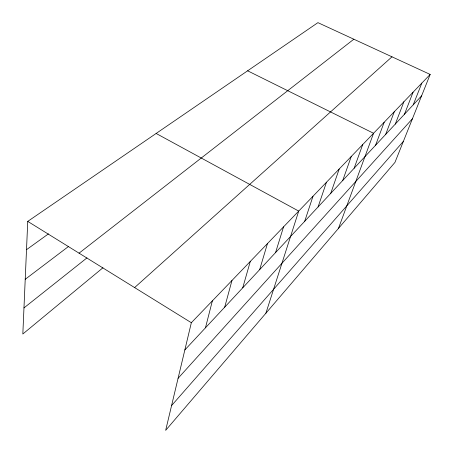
<?xml version="1.0" encoding="UTF-8"?>
<svg xmlns="http://www.w3.org/2000/svg" width="453" height="453" viewBox="0 0 453 453"><rect width="100%" height="100%" fill="white"/><g stroke="black" fill="none" stroke-linecap="round" stroke-linejoin="round"><path stroke-width="0.68" d="M430.169 74.434L191.342 322.717L165.668 430.35L394.971 162.378L430.169 74.434L317.932 22.65L27.746 221.387L22.831 334.008L102.933 267.785M205.452 327.83L212.366 300.866M224.705 307.168L231.97 280.481M242.734 287.814L250.294 261.432M259.654 269.654L267.457 243.589M275.566 252.576L283.567 226.84M265.888 313.233L298.72 211.092L156.132 133.459M304.699 221.307L312.995 196.245M318.068 206.959L326.471 182.236M330.73 193.374L339.212 168.997M342.728 180.498L351.273 156.455M354.121 168.267L362.711 144.569M338.487 228.386L373.566 133.278L247.621 70.804M375.56 145.254L384.195 122.225M385.662 134.416L394.303 111.721M395.282 124.088L403.917 101.727M404.461 114.241L413.079 92.202M413.227 104.836L421.822 83.114M171.574 405.582L403.391 141.336M178.08 378.306L412.44 118.737M184.847 349.942L421.601 95.843M134.615 287.581L391.987 56.818M23.969 307.915L86.948 257.904M79.06 253.17L353.844 39.218M25.221 279.297L68.618 246.398M26.512 249.682L48.465 233.856M27.746 221.387L191.342 322.717"/></g></svg>
